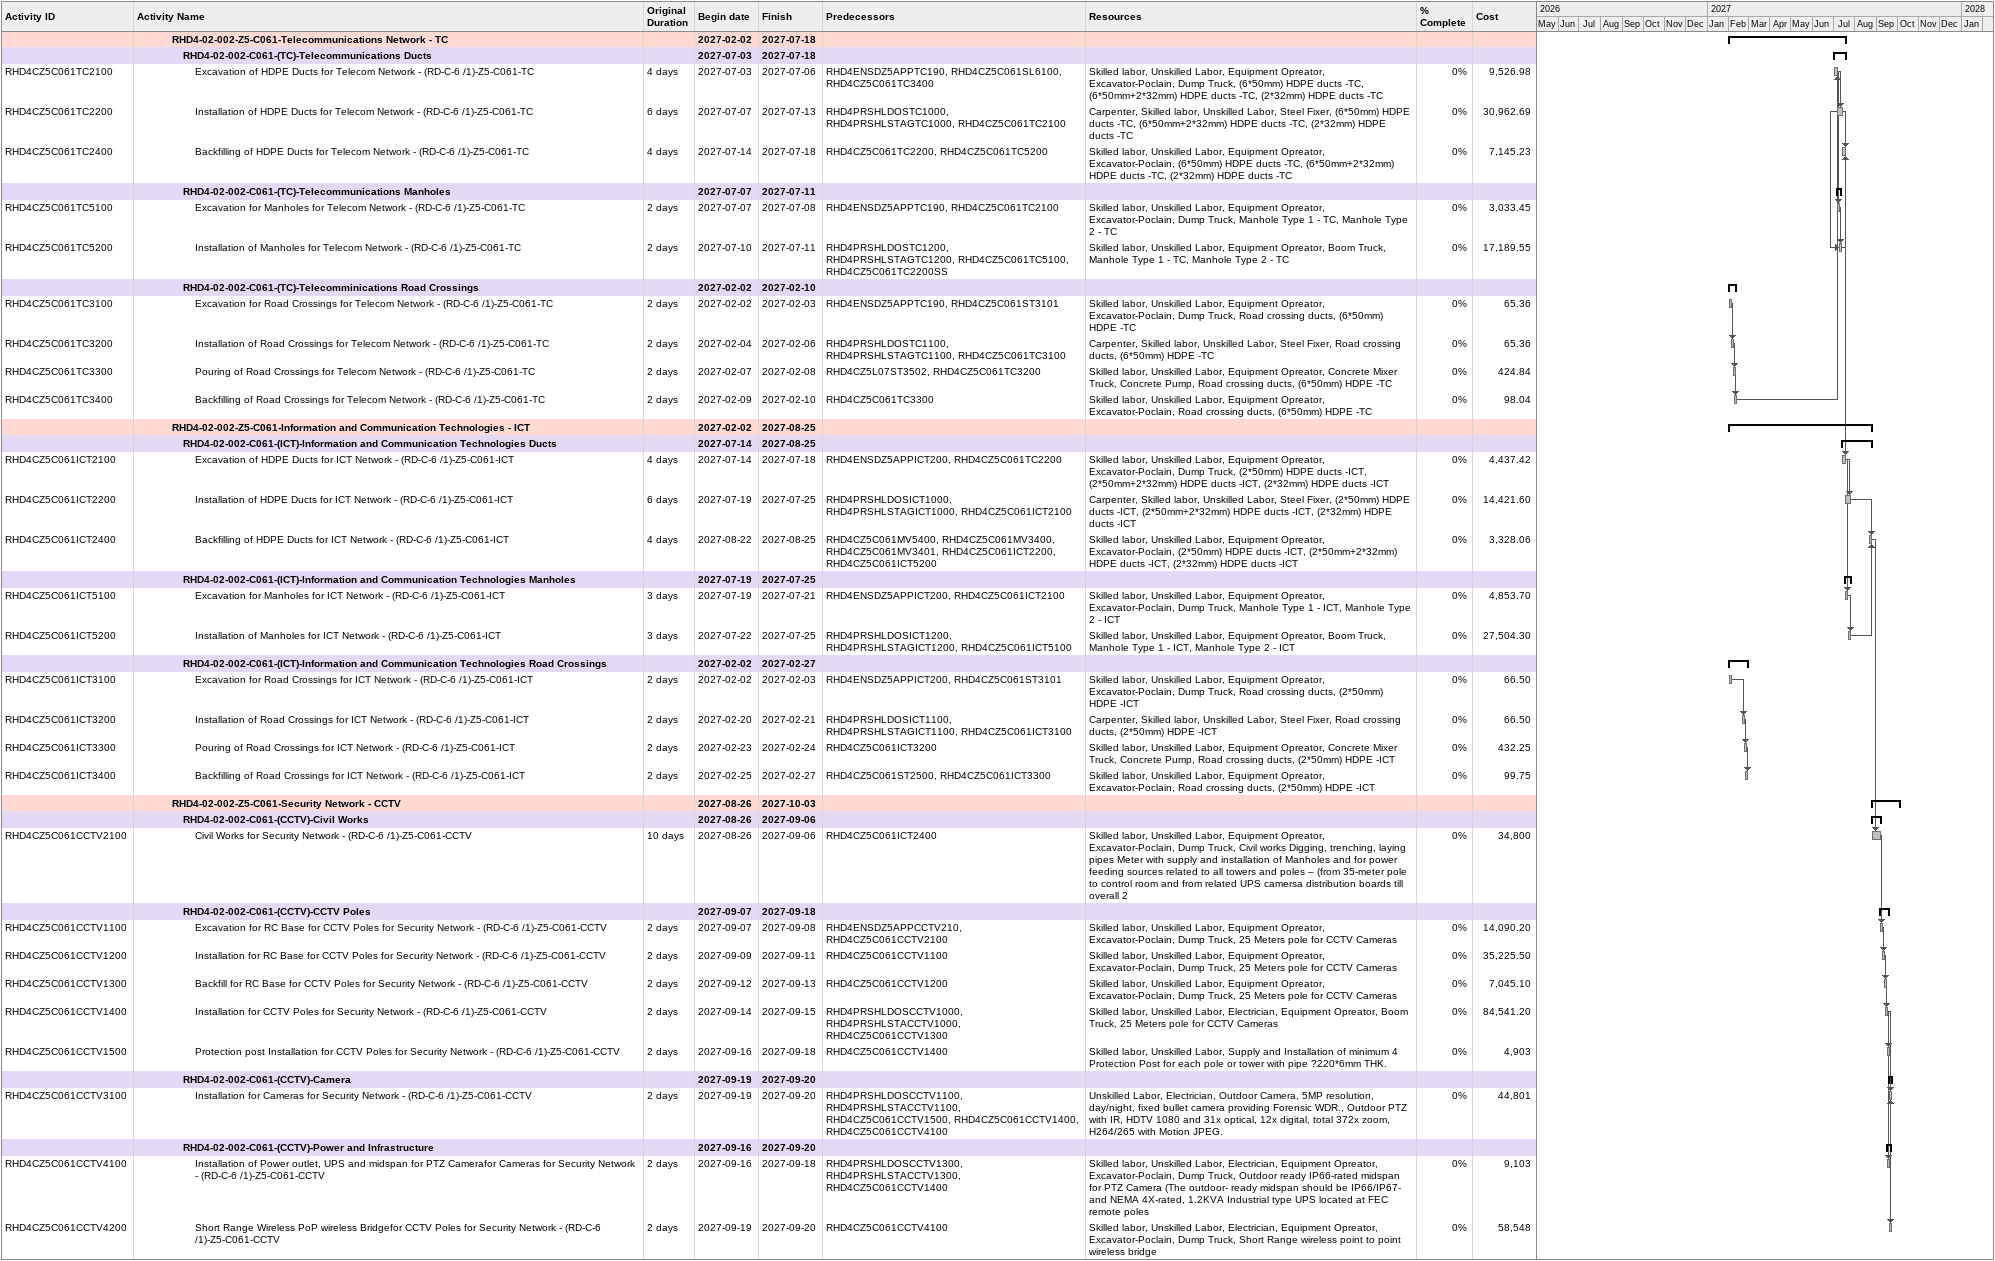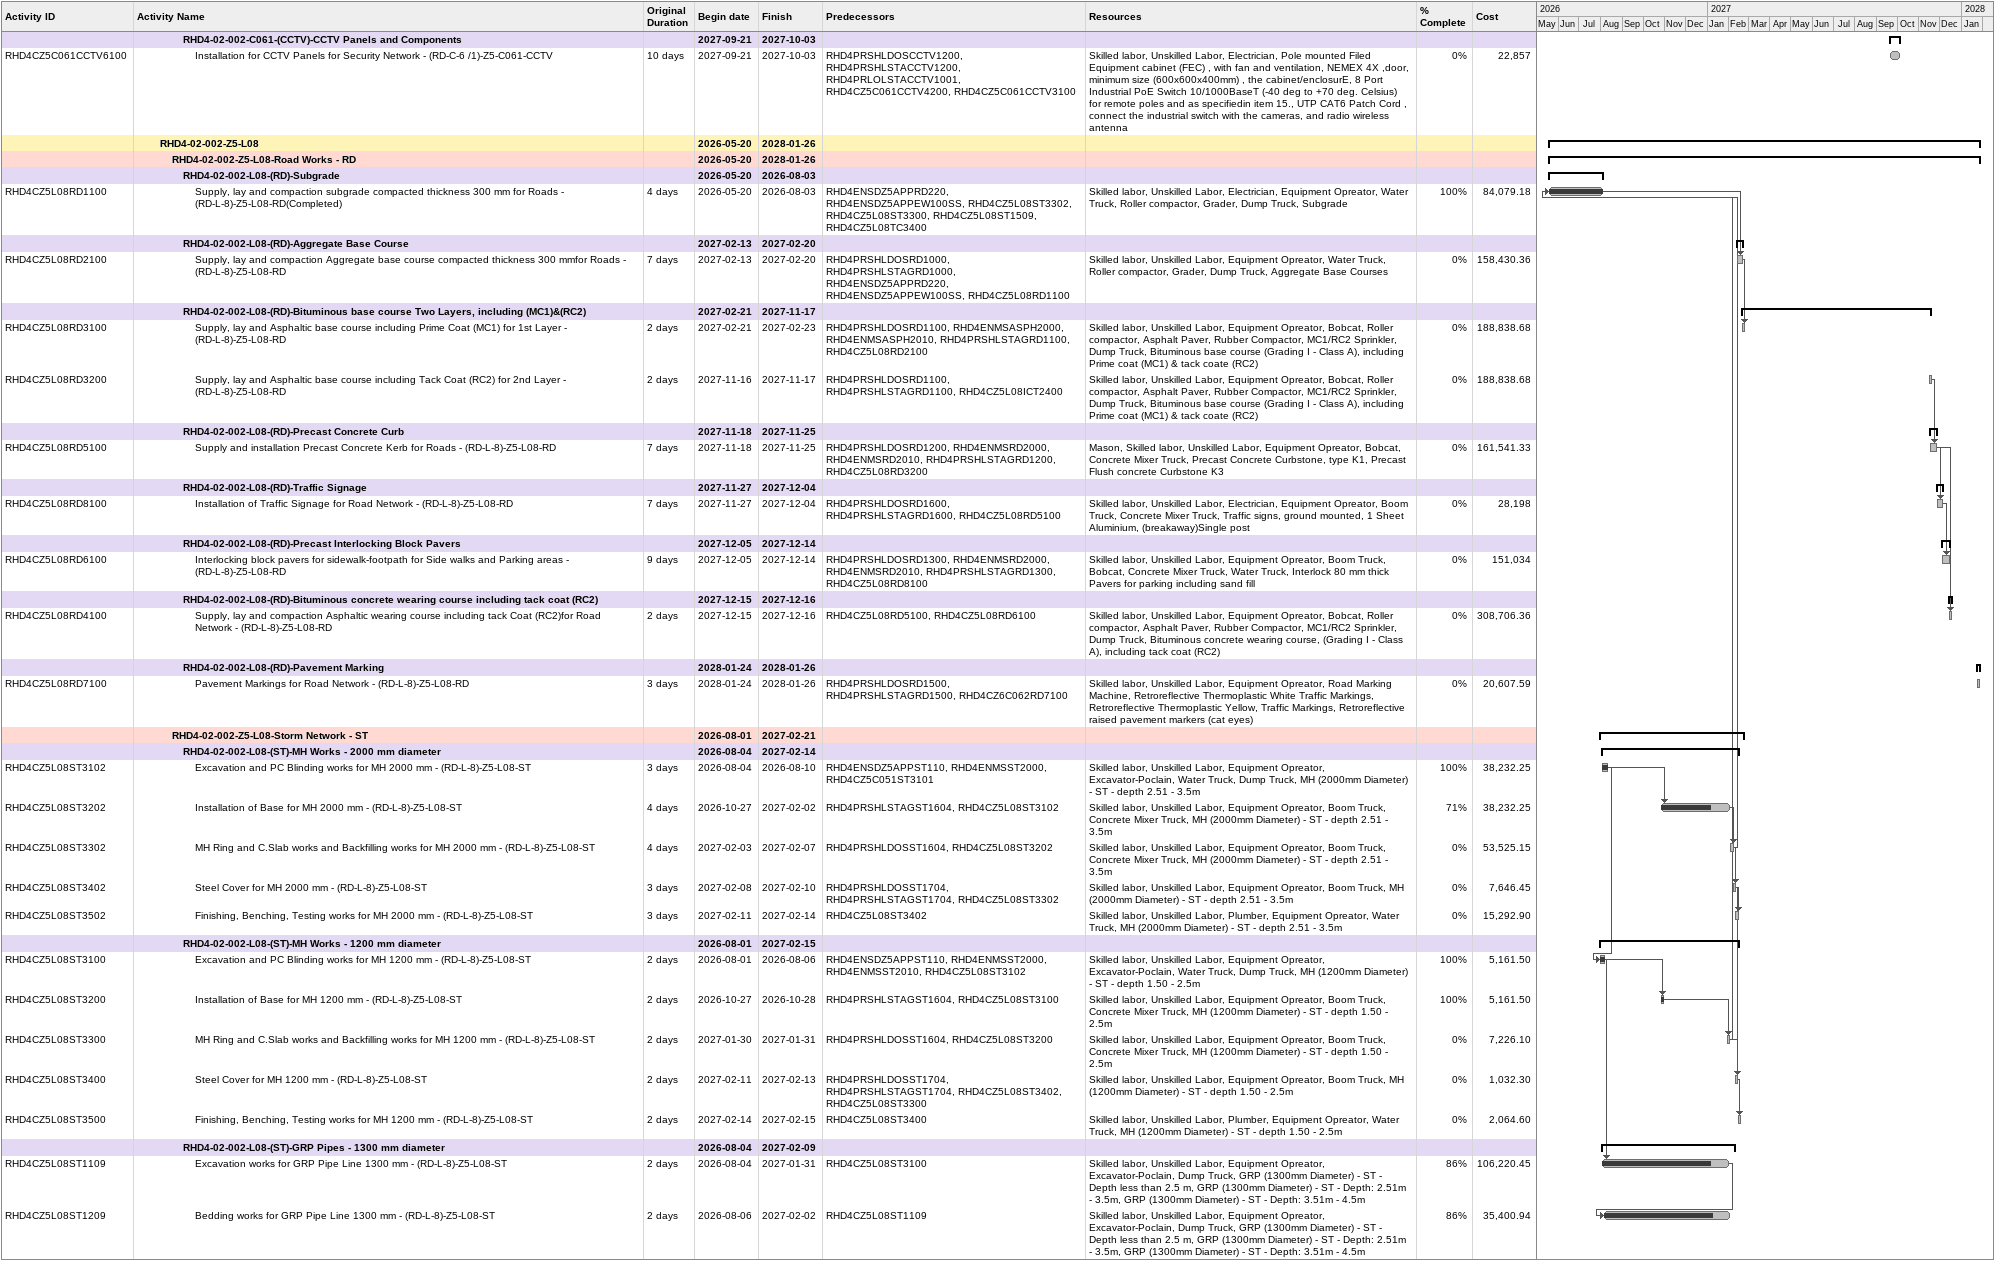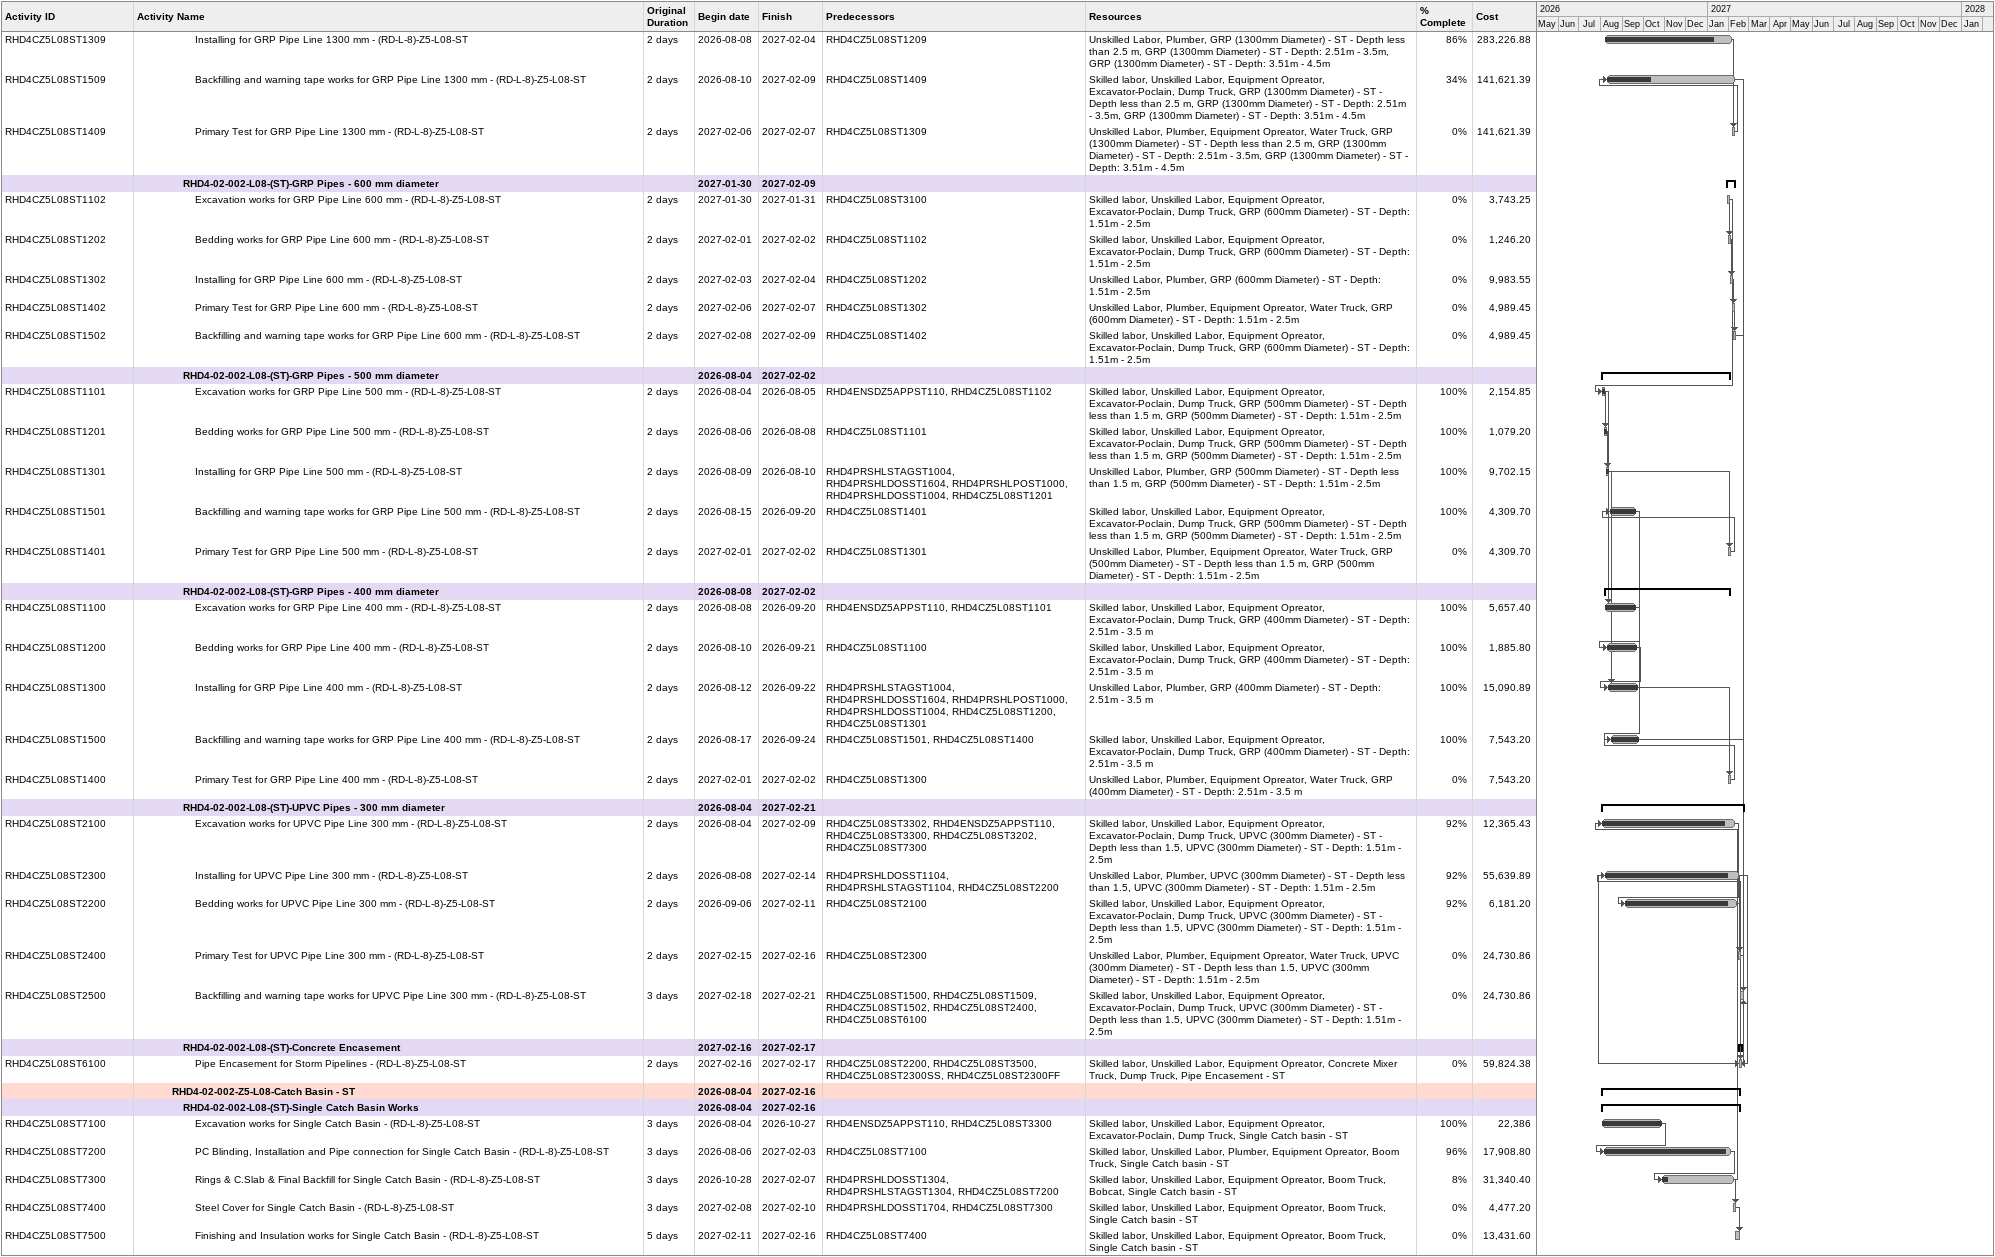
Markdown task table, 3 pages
| ID | Level | Task | Original duration | Start | Finish | Predecessors | Resources | % complete | Cost |
|---|---|---|---|---|---|---|---|---|---|
|  | 4 | **RHD4-02-002-Z5-C061-Telecommunications Network - TC** |  | 2027-02-02 | 2027-07-18 |  |  |  |  |
|  | 5 | **RHD4-02-002-C061-(TC)-Telecommunications Ducts** |  | 2027-07-03 | 2027-07-18 |  |  |  |  |
| RHD4CZ5C061TC2100 | 6 | Excavation of HDPE Ducts for Telecom Network - (RD-C-6 /1)-Z5-C061-TC | 4d | 2027-07-03 | 2027-07-06 | RHD4ENSDZ5APPTC190, RHD4CZ5C061SL6100, RHD4CZ5C061TC3400 | Skilled labor, Unskilled Labor, Equipment Opreator, Excavator-Poclain, Dump Truck, (6*50mm) HDPE ducts -TC, (6*50mm+2*32mm) HDPE ducts -TC, (2*32mm) HDPE ducts -TC | 0 | 9526.98 |
| RHD4CZ5C061TC2200 | 6 | Installation of HDPE Ducts for Telecom Network - (RD-C-6 /1)-Z5-C061-TC | 6d | 2027-07-07 | 2027-07-13 | RHD4PRSHLDOSTC1000, RHD4PRSHLSTAGTC1000, RHD4CZ5C061TC2100 | Carpenter, Skilled labor, Unskilled Labor, Steel Fixer, (6*50mm) HDPE ducts -TC, (6*50mm+2*32mm) HDPE ducts -TC, (2*32mm) HDPE ducts -TC | 0 | 30962.69 |
| RHD4CZ5C061TC2400 | 6 | Backfilling of HDPE Ducts for Telecom Network - (RD-C-6 /1)-Z5-C061-TC | 4d | 2027-07-14 | 2027-07-18 | RHD4CZ5C061TC2200, RHD4CZ5C061TC5200 | Skilled labor, Unskilled Labor, Equipment Opreator, Excavator-Poclain, (6*50mm) HDPE ducts -TC, (6*50mm+2*32mm) HDPE ducts -TC, (2*32mm) HDPE ducts -TC | 0 | 7145.23 |
|  | 5 | **RHD4-02-002-C061-(TC)-Telecommunications Manholes** |  | 2027-07-07 | 2027-07-11 |  |  |  |  |
| RHD4CZ5C061TC5100 | 6 | Excavation for Manholes for Telecom Network - (RD-C-6 /1)-Z5-C061-TC | 2d | 2027-07-07 | 2027-07-08 | RHD4ENSDZ5APPTC190, RHD4CZ5C061TC2100 | Skilled labor, Unskilled Labor, Equipment Opreator, Excavator-Poclain, Dump Truck, Manhole Type 1 - TC, Manhole Type 2 - TC | 0 | 3033.45 |
| RHD4CZ5C061TC5200 | 6 | Installation of Manholes for Telecom Network - (RD-C-6 /1)-Z5-C061-TC | 2d | 2027-07-10 | 2027-07-11 | RHD4PRSHLDOSTC1200, RHD4PRSHLSTAGTC1200, RHD4CZ5C061TC5100, RHD4CZ5C061TC2200SS | Skilled labor, Unskilled Labor, Equipment Opreator, Boom Truck, Manhole Type 1 - TC, Manhole Type 2 - TC | 0 | 17189.55 |
|  | 5 | **RHD4-02-002-C061-(TC)-Telecomminications Road Crossings** |  | 2027-02-02 | 2027-02-10 |  |  |  |  |
| RHD4CZ5C061TC3100 | 6 | Excavation for Road Crossings for Telecom Network - (RD-C-6 /1)-Z5-C061-TC | 2d | 2027-02-02 | 2027-02-03 | RHD4ENSDZ5APPTC190, RHD4CZ5C061ST3101 | Skilled labor, Unskilled Labor, Equipment Opreator, Excavator-Poclain, Dump Truck, Road crossing ducts, (6*50mm) HDPE -TC | 0 | 65.36 |
| RHD4CZ5C061TC3200 | 6 | Installation of Road Crossings for Telecom Network - (RD-C-6 /1)-Z5-C061-TC | 2d | 2027-02-04 | 2027-02-06 | RHD4PRSHLDOSTC1100, RHD4PRSHLSTAGTC1100, RHD4CZ5C061TC3100 | Carpenter, Skilled labor, Unskilled Labor, Steel Fixer, Road crossing ducts, (6*50mm) HDPE -TC | 0 | 65.36 |
| RHD4CZ5C061TC3300 | 6 | Pouring of Road Crossings for Telecom Network - (RD-C-6 /1)-Z5-C061-TC | 2d | 2027-02-07 | 2027-02-08 | RHD4CZ5L07ST3502, RHD4CZ5C061TC3200 | Skilled labor, Unskilled Labor, Equipment Opreator, Concrete Mixer Truck, Concrete Pump, Road crossing ducts, (6*50mm) HDPE -TC | 0 | 424.84 |
| RHD4CZ5C061TC3400 | 6 | Backfilling of Road Crossings for Telecom Network - (RD-C-6 /1)-Z5-C061-TC | 2d | 2027-02-09 | 2027-02-10 | RHD4CZ5C061TC3300 | Skilled labor, Unskilled Labor, Equipment Opreator, Excavator-Poclain, Road crossing ducts, (6*50mm) HDPE -TC | 0 | 98.04 |
|  | 4 | **RHD4-02-002-Z5-C061-Information and Communication Technologies - ICT** |  | 2027-02-02 | 2027-08-25 |  |  |  |  |
|  | 5 | **RHD4-02-002-C061-(ICT)-Information and Communication Technologies Ducts** |  | 2027-07-14 | 2027-08-25 |  |  |  |  |
| RHD4CZ5C061ICT2100 | 6 | Excavation of HDPE Ducts for ICT Network - (RD-C-6 /1)-Z5-C061-ICT | 4d | 2027-07-14 | 2027-07-18 | RHD4ENSDZ5APPICT200, RHD4CZ5C061TC2200 | Skilled labor, Unskilled Labor, Equipment Opreator, Excavator-Poclain, Dump Truck, (2*50mm) HDPE ducts -ICT, (2*50mm+2*32mm) HDPE ducts -ICT, (2*32mm) HDPE ducts -ICT | 0 | 4437.42 |
| RHD4CZ5C061ICT2200 | 6 | Installation of HDPE Ducts for ICT Network - (RD-C-6 /1)-Z5-C061-ICT | 6d | 2027-07-19 | 2027-07-25 | RHD4PRSHLDOSICT1000, RHD4PRSHLSTAGICT1000, RHD4CZ5C061ICT2100 | Carpenter, Skilled labor, Unskilled Labor, Steel Fixer, (2*50mm) HDPE ducts -ICT, (2*50mm+2*32mm) HDPE ducts -ICT, (2*32mm) HDPE ducts -ICT | 0 | 14421.60 |
| RHD4CZ5C061ICT2400 | 6 | Backfilling of HDPE Ducts for ICT Network - (RD-C-6 /1)-Z5-C061-ICT | 4d | 2027-08-22 | 2027-08-25 | RHD4CZ5C061MV5400, RHD4CZ5C061MV3400, RHD4CZ5C061MV3401, RHD4CZ5C061ICT2200, RHD4CZ5C061ICT5200 | Skilled labor, Unskilled Labor, Equipment Opreator, Excavator-Poclain, (2*50mm) HDPE ducts -ICT, (2*50mm+2*32mm) HDPE ducts -ICT, (2*32mm) HDPE ducts -ICT | 0 | 3328.06 |
|  | 5 | **RHD4-02-002-C061-(ICT)-Information and Communication Technologies Manholes** |  | 2027-07-19 | 2027-07-25 |  |  |  |  |
| RHD4CZ5C061ICT5100 | 6 | Excavation for Manholes for ICT Network - (RD-C-6 /1)-Z5-C061-ICT | 3d | 2027-07-19 | 2027-07-21 | RHD4ENSDZ5APPICT200, RHD4CZ5C061ICT2100 | Skilled labor, Unskilled Labor, Equipment Opreator, Excavator-Poclain, Dump Truck, Manhole Type 1 - ICT, Manhole Type 2 - ICT | 0 | 4853.70 |
| RHD4CZ5C061ICT5200 | 6 | Installation of Manholes for ICT Network - (RD-C-6 /1)-Z5-C061-ICT | 3d | 2027-07-22 | 2027-07-25 | RHD4PRSHLDOSICT1200, RHD4PRSHLSTAGICT1200, RHD4CZ5C061ICT5100 | Skilled labor, Unskilled Labor, Equipment Opreator, Boom Truck, Manhole Type 1 - ICT, Manhole Type 2 - ICT | 0 | 27504.30 |
|  | 5 | **RHD4-02-002-C061-(ICT)-Information and Communication Technologies Road Crossings** |  | 2027-02-02 | 2027-02-27 |  |  |  |  |
| RHD4CZ5C061ICT3100 | 6 | Excavation for Road Crossings for ICT Network - (RD-C-6 /1)-Z5-C061-ICT | 2d | 2027-02-02 | 2027-02-03 | RHD4ENSDZ5APPICT200, RHD4CZ5C061ST3101 | Skilled labor, Unskilled Labor, Equipment Opreator, Excavator-Poclain, Dump Truck, Road crossing ducts, (2*50mm) HDPE -ICT | 0 | 66.50 |
| RHD4CZ5C061ICT3200 | 6 | Installation of Road Crossings for ICT Network - (RD-C-6 /1)-Z5-C061-ICT | 2d | 2027-02-20 | 2027-02-21 | RHD4PRSHLDOSICT1100, RHD4PRSHLSTAGICT1100, RHD4CZ5C061ICT3100 | Carpenter, Skilled labor, Unskilled Labor, Steel Fixer, Road crossing ducts, (2*50mm) HDPE -ICT | 0 | 66.50 |
| RHD4CZ5C061ICT3300 | 6 | Pouring of Road Crossings for ICT Network - (RD-C-6 /1)-Z5-C061-ICT | 2d | 2027-02-23 | 2027-02-24 | RHD4CZ5C061ICT3200 | Skilled labor, Unskilled Labor, Equipment Opreator, Concrete Mixer Truck, Concrete Pump, Road crossing ducts, (2*50mm) HDPE -ICT | 0 | 432.25 |
| RHD4CZ5C061ICT3400 | 6 | Backfilling of Road Crossings for ICT Network - (RD-C-6 /1)-Z5-C061-ICT | 2d | 2027-02-25 | 2027-02-27 | RHD4CZ5C061ST2500, RHD4CZ5C061ICT3300 | Skilled labor, Unskilled Labor, Equipment Opreator, Excavator-Poclain, Road crossing ducts, (2*50mm) HDPE -ICT | 0 | 99.75 |
|  | 4 | **RHD4-02-002-Z5-C061-Security Network - CCTV** |  | 2027-08-26 | 2027-10-03 |  |  |  |  |
|  | 5 | **RHD4-02-002-C061-(CCTV)-Civil Works** |  | 2027-08-26 | 2027-09-06 |  |  |  |  |
| RHD4CZ5C061CCTV2100 | 6 | Civil Works for Security Network - (RD-C-6 /1)-Z5-C061-CCTV | 10d | 2027-08-26 | 2027-09-06 | RHD4CZ5C061ICT2400 | Skilled labor, Unskilled Labor, Equipment Opreator, Excavator-Poclain, Dump Truck, Civil works Digging, trenching, laying pipes Meter with supply and installation of Manholes and for power feeding sources related to all towers and poles – (from 35-meter pole to control room and from related UPS camersa distribution boards till overall 2 | 0 | 34800 |
|  | 5 | **RHD4-02-002-C061-(CCTV)-CCTV Poles** |  | 2027-09-07 | 2027-09-18 |  |  |  |  |
| RHD4CZ5C061CCTV1100 | 6 | Excavation for RC Base for CCTV Poles for Security Network - (RD-C-6 /1)-Z5-C061-CCTV | 2d | 2027-09-07 | 2027-09-08 | RHD4ENSDZ5APPCCTV210, RHD4CZ5C061CCTV2100 | Skilled labor, Unskilled Labor, Equipment Opreator, Excavator-Poclain, Dump Truck, 25 Meters pole for CCTV Cameras | 0 | 14090.20 |
| RHD4CZ5C061CCTV1200 | 6 | Installation for RC Base for CCTV Poles for Security Network - (RD-C-6 /1)-Z5-C061-CCTV | 2d | 2027-09-09 | 2027-09-11 | RHD4CZ5C061CCTV1100 | Skilled labor, Unskilled Labor, Equipment Opreator, Excavator-Poclain, Dump Truck, 25 Meters pole for CCTV Cameras | 0 | 35225.50 |
| RHD4CZ5C061CCTV1300 | 6 | Backfill for RC Base for CCTV Poles for Security Network - (RD-C-6 /1)-Z5-C061-CCTV | 2d | 2027-09-12 | 2027-09-13 | RHD4CZ5C061CCTV1200 | Skilled labor, Unskilled Labor, Equipment Opreator, Excavator-Poclain, Dump Truck, 25 Meters pole for CCTV Cameras | 0 | 7045.10 |
| RHD4CZ5C061CCTV1400 | 6 | Installation for CCTV Poles for Security Network - (RD-C-6 /1)-Z5-C061-CCTV | 2d | 2027-09-14 | 2027-09-15 | RHD4PRSHLDOSCCTV1000, RHD4PRSHLSTACCTV1000, RHD4CZ5C061CCTV1300 | Skilled labor, Unskilled Labor, Electrician, Equipment Opreator, Boom Truck, 25 Meters pole for CCTV Cameras | 0 | 84541.20 |
| RHD4CZ5C061CCTV1500 | 6 | Protection post Installation for CCTV Poles for Security Network - (RD-C-6 /1)-Z5-C061-CCTV | 2d | 2027-09-16 | 2027-09-18 | RHD4CZ5C061CCTV1400 | Skilled labor, Unskilled Labor, Supply and Installation of minimum 4 Protection Post for each pole or tower with pipe ?220*6mm THK. | 0 | 4903 |
|  | 5 | **RHD4-02-002-C061-(CCTV)-Camera** |  | 2027-09-19 | 2027-09-20 |  |  |  |  |
| RHD4CZ5C061CCTV3100 | 6 | Installation for Cameras for Security Network - (RD-C-6 /1)-Z5-C061-CCTV | 2d | 2027-09-19 | 2027-09-20 | RHD4PRSHLDOSCCTV1100, RHD4PRSHLSTACCTV1100, RHD4CZ5C061CCTV1500, RHD4CZ5C061CCTV1400, RHD4CZ5C061CCTV4100 | Unskilled Labor, Electrician, Outdoor Camera, 5MP resolution, day/night, fixed bullet camera providing Forensic WDR., Outdoor PTZ with IR, HDTV 1080 and 31x optical, 12x digital, total 372x zoom, H264/265 with Motion JPEG. | 0 | 44801 |
|  | 5 | **RHD4-02-002-C061-(CCTV)-Power and Infrastructure** |  | 2027-09-16 | 2027-09-20 |  |  |  |  |
| RHD4CZ5C061CCTV4100 | 6 | Installation of Power outlet, UPS and midspan for PTZ Camerafor Cameras for Security Network - (RD-C-6 /1)-Z5-C061-CCTV | 2d | 2027-09-16 | 2027-09-18 | RHD4PRSHLDOSCCTV1300, RHD4PRSHLSTACCTV1300, RHD4CZ5C061CCTV1400 | Skilled labor, Unskilled Labor, Electrician, Equipment Opreator, Excavator-Poclain, Dump Truck, Outdoor ready IP66-rated midspan for PTZ Camera (The outdoor- ready midspan should be IP66/IP67- and NEMA 4X-rated, 1.2KVA Industrial type UPS located at FEC remote poles | 0 | 9103 |
| RHD4CZ5C061CCTV4200 | 6 | Short Range Wireless PoP wireless Bridgefor CCTV Poles for Security Network - (RD-C-6 /1)-Z5-C061-CCTV | 2d | 2027-09-19 | 2027-09-20 | RHD4CZ5C061CCTV4100 | Skilled labor, Unskilled Labor, Electrician, Equipment Opreator, Excavator-Poclain, Dump Truck, Short Range wireless point to point wireless bridge | 0 | 58548 |
|  | 5 | **RHD4-02-002-C061-(CCTV)-CCTV Panels and Components** |  | 2027-09-21 | 2027-10-03 |  |  |  |  |
| RHD4CZ5C061CCTV6100 | 6 | Installation for CCTV Panels for Security Network - (RD-C-6 /1)-Z5-C061-CCTV | 10d | 2027-09-21 | 2027-10-03 | RHD4PRSHLDOSCCTV1200, RHD4PRSHLSTACCTV1200, RHD4PRLOLSTACCTV1001, RHD4CZ5C061CCTV4200, RHD4CZ5C061CCTV3100 | Skilled labor, Unskilled Labor, Electrician, Pole mounted Filed Equipment cabinet (FEC) , with fan and ventilation, NEMEX 4X ,door, minimum size (600x600x400mm) , the cabinet/enclosurE, 8 Port Industrial PoE Switch 10/1000BaseT (-40 deg to +70 deg. Celsius) for remote poles and as specifiedin item 15., UTP CAT6 Patch Cord , connect the industrial switch with the cameras, and radio wireless antenna | 0 | 22857 |
|  | 3 | **RHD4-02-002-Z5-L08** |  | 2026-05-20 | 2028-01-26 |  |  |  |  |
|  | 4 | **RHD4-02-002-Z5-L08-Road Works - RD** |  | 2026-05-20 | 2028-01-26 |  |  |  |  |
|  | 5 | **RHD4-02-002-L08-(RD)-Subgrade** |  | 2026-05-20 | 2026-08-03 |  |  |  |  |
| RHD4CZ5L08RD1100 | 6 | Supply, lay and compaction subgrade compacted thickness 300 mm for Roads - (RD-L-8)-Z5-L08-RD(Completed) | 4d | 2026-05-20 | 2026-08-03 | RHD4ENSDZ5APPRD220, RHD4ENSDZ5APPEW100SS, RHD4CZ5L08ST3302, RHD4CZ5L08ST3300, RHD4CZ5L08ST1509, RHD4CZ5L08TC3400 | Skilled labor, Unskilled Labor, Electrician, Equipment Opreator, Water Truck, Roller compactor, Grader, Dump Truck, Subgrade | 100 | 84079.18 |
|  | 5 | **RHD4-02-002-L08-(RD)-Aggregate Base Course** |  | 2027-02-13 | 2027-02-20 |  |  |  |  |
| RHD4CZ5L08RD2100 | 6 | Supply, lay and compaction Aggregate base course compacted thickness 300 mmfor Roads - (RD-L-8)-Z5-L08-RD | 7d | 2027-02-13 | 2027-02-20 | RHD4PRSHLDOSRD1000, RHD4PRSHLSTAGRD1000, RHD4ENSDZ5APPRD220, RHD4ENSDZ5APPEW100SS, RHD4CZ5L08RD1100 | Skilled labor, Unskilled Labor, Equipment Opreator, Water Truck, Roller compactor, Grader, Dump Truck, Aggregate Base Courses | 0 | 158430.36 |
|  | 5 | **RHD4-02-002-L08-(RD)-Bituminous base course Two Layers, including (MC1)&(RC2)** |  | 2027-02-21 | 2027-11-17 |  |  |  |  |
| RHD4CZ5L08RD3100 | 6 | Supply, lay and Asphaltic base course including Prime Coat (MC1) for 1st Layer - (RD-L-8)-Z5-L08-RD | 2d | 2027-02-21 | 2027-02-23 | RHD4PRSHLDOSRD1100, RHD4ENMSASPH2000, RHD4ENMSASPH2010, RHD4PRSHLSTAGRD1100, RHD4CZ5L08RD2100 | Skilled labor, Unskilled Labor, Equipment Opreator, Bobcat, Roller compactor, Asphalt Paver, Rubber Compactor, MC1/RC2 Sprinkler, Dump Truck, Bituminous base course (Grading I - Class A), including Prime coat (MC1) & tack coate (RC2) | 0 | 188838.68 |
| RHD4CZ5L08RD3200 | 6 | Supply, lay and Asphaltic base course including Tack Coat (RC2) for 2nd Layer - (RD-L-8)-Z5-L08-RD | 2d | 2027-11-16 | 2027-11-17 | RHD4PRSHLDOSRD1100, RHD4PRSHLSTAGRD1100, RHD4CZ5L08ICT2400 | Skilled labor, Unskilled Labor, Equipment Opreator, Bobcat, Roller compactor, Asphalt Paver, Rubber Compactor, MC1/RC2 Sprinkler, Dump Truck, Bituminous base course (Grading I - Class A), including Prime coat (MC1) & tack coate (RC2) | 0 | 188838.68 |
|  | 5 | **RHD4-02-002-L08-(RD)-Precast Concrete Curb** |  | 2027-11-18 | 2027-11-25 |  |  |  |  |
| RHD4CZ5L08RD5100 | 6 | Supply and installation Precast Concrete Kerb for Roads - (RD-L-8)-Z5-L08-RD | 7d | 2027-11-18 | 2027-11-25 | RHD4PRSHLDOSRD1200, RHD4ENMSRD2000, RHD4ENMSRD2010, RHD4PRSHLSTAGRD1200, RHD4CZ5L08RD3200 | Mason, Skilled labor, Unskilled Labor, Equipment Opreator, Bobcat, Concrete Mixer Truck, Precast Concrete Curbstone, type K1, Precast Flush concrete Curbstone K3 | 0 | 161541.33 |
|  | 5 | **RHD4-02-002-L08-(RD)-Traffic Signage** |  | 2027-11-27 | 2027-12-04 |  |  |  |  |
| RHD4CZ5L08RD8100 | 6 | Installation of Traffic Signage for Road Network - (RD-L-8)-Z5-L08-RD | 7d | 2027-11-27 | 2027-12-04 | RHD4PRSHLDOSRD1600, RHD4PRSHLSTAGRD1600, RHD4CZ5L08RD5100 | Skilled labor, Unskilled Labor, Electrician, Equipment Opreator, Boom Truck, Concrete Mixer Truck, Traffic signs, ground mounted, 1 Sheet Aluminium, (breakaway)Single post | 0 | 28198 |
|  | 5 | **RHD4-02-002-L08-(RD)-Precast Interlocking Block Pavers** |  | 2027-12-05 | 2027-12-14 |  |  |  |  |
| RHD4CZ5L08RD6100 | 6 | Interlocking block pavers for sidewalk-footpath for Side walks and Parking areas - (RD-L-8)-Z5-L08-RD | 9d | 2027-12-05 | 2027-12-14 | RHD4PRSHLDOSRD1300, RHD4ENMSRD2000, RHD4ENMSRD2010, RHD4PRSHLSTAGRD1300, RHD4CZ5L08RD8100 | Skilled labor, Unskilled Labor, Equipment Opreator, Boom Truck, Bobcat, Concrete Mixer Truck, Water Truck, Interlock 80 mm thick Pavers for parking including sand fill | 0 | 151034 |
|  | 5 | **RHD4-02-002-L08-(RD)-Bituminous concrete wearing course including tack coat (RC2)** |  | 2027-12-15 | 2027-12-16 |  |  |  |  |
| RHD4CZ5L08RD4100 | 6 | Supply, lay and compaction Asphaltic wearing course including tack Coat (RC2)for Road Network - (RD-L-8)-Z5-L08-RD | 2d | 2027-12-15 | 2027-12-16 | RHD4CZ5L08RD5100, RHD4CZ5L08RD6100 | Skilled labor, Unskilled Labor, Equipment Opreator, Bobcat, Roller compactor, Asphalt Paver, Rubber Compactor, MC1/RC2 Sprinkler, Dump Truck, Bituminous concrete wearing course, (Grading I - Class A), including tack coat (RC2) | 0 | 308706.36 |
|  | 5 | **RHD4-02-002-L08-(RD)-Pavement Marking** |  | 2028-01-24 | 2028-01-26 |  |  |  |  |
| RHD4CZ5L08RD7100 | 6 | Pavement Markings for Road Network - (RD-L-8)-Z5-L08-RD | 3d | 2028-01-24 | 2028-01-26 | RHD4PRSHLDOSRD1500, RHD4PRSHLSTAGRD1500, RHD4CZ6C062RD7100 | Skilled labor, Unskilled Labor, Equipment Opreator, Road Marking Machine, Retroreflective Thermoplastic White Traffic Markings, Retroreflective Thermoplastic Yellow, Traffic Markings, Retroreflective raised pavement markers (cat eyes) | 0 | 20607.59 |
|  | 4 | **RHD4-02-002-Z5-L08-Storm Network - ST** |  | 2026-08-01 | 2027-02-21 |  |  |  |  |
|  | 5 | **RHD4-02-002-L08-(ST)-MH Works - 2000 mm diameter** |  | 2026-08-04 | 2027-02-14 |  |  |  |  |
| RHD4CZ5L08ST3102 | 6 | Excavation and PC Blinding works for MH 2000 mm - (RD-L-8)-Z5-L08-ST | 3d | 2026-08-04 | 2026-08-10 | RHD4ENSDZ5APPST110, RHD4ENMSST2000, RHD4CZ5C051ST3101 | Skilled labor, Unskilled Labor, Equipment Opreator, Excavator-Poclain, Water Truck, Dump Truck, MH (2000mm Diameter) - ST - depth 2.51 - 3.5m | 100 | 38232.25 |
| RHD4CZ5L08ST3202 | 6 | Installation of Base for MH 2000 mm - (RD-L-8)-Z5-L08-ST | 4d | 2026-10-27 | 2027-02-02 | RHD4PRSHLSTAGST1604, RHD4CZ5L08ST3102 | Skilled labor, Unskilled Labor, Equipment Opreator, Boom Truck, Concrete Mixer Truck, MH (2000mm Diameter) - ST - depth 2.51 - 3.5m | 71 | 38232.25 |
| RHD4CZ5L08ST3302 | 6 | MH Ring and C.Slab works and Backfilling works for MH 2000 mm - (RD-L-8)-Z5-L08-ST | 4d | 2027-02-03 | 2027-02-07 | RHD4PRSHLDOSST1604, RHD4CZ5L08ST3202 | Skilled labor, Unskilled Labor, Equipment Opreator, Boom Truck, Concrete Mixer Truck, MH (2000mm Diameter) - ST - depth 2.51 - 3.5m | 0 | 53525.15 |
| RHD4CZ5L08ST3402 | 6 | Steel Cover for MH 2000 mm - (RD-L-8)-Z5-L08-ST | 3d | 2027-02-08 | 2027-02-10 | RHD4PRSHLDOSST1704, RHD4PRSHLSTAGST1704, RHD4CZ5L08ST3302 | Skilled labor, Unskilled Labor, Equipment Opreator, Boom Truck, MH (2000mm Diameter) - ST - depth 2.51 - 3.5m | 0 | 7646.45 |
| RHD4CZ5L08ST3502 | 6 | Finishing, Benching, Testing works for MH 2000 mm - (RD-L-8)-Z5-L08-ST | 3d | 2027-02-11 | 2027-02-14 | RHD4CZ5L08ST3402 | Skilled labor, Unskilled Labor, Plumber, Equipment Opreator, Water Truck, MH (2000mm Diameter) - ST - depth 2.51 - 3.5m | 0 | 15292.90 |
|  | 5 | **RHD4-02-002-L08-(ST)-MH Works - 1200 mm diameter** |  | 2026-08-01 | 2027-02-15 |  |  |  |  |
| RHD4CZ5L08ST3100 | 6 | Excavation and PC Blinding works for MH 1200 mm - (RD-L-8)-Z5-L08-ST | 2d | 2026-08-01 | 2026-08-06 | RHD4ENSDZ5APPST110, RHD4ENMSST2000, RHD4ENMSST2010, RHD4CZ5L08ST3102 | Skilled labor, Unskilled Labor, Equipment Opreator, Excavator-Poclain, Water Truck, Dump Truck, MH (1200mm Diameter) - ST - depth 1.50 - 2.5m | 100 | 5161.50 |
| RHD4CZ5L08ST3200 | 6 | Installation of Base for MH 1200 mm - (RD-L-8)-Z5-L08-ST | 2d | 2026-10-27 | 2026-10-28 | RHD4PRSHLSTAGST1604, RHD4CZ5L08ST3100 | Skilled labor, Unskilled Labor, Equipment Opreator, Boom Truck, Concrete Mixer Truck, MH (1200mm Diameter) - ST - depth 1.50 - 2.5m | 100 | 5161.50 |
| RHD4CZ5L08ST3300 | 6 | MH Ring and C.Slab works and Backfilling works for MH 1200 mm - (RD-L-8)-Z5-L08-ST | 2d | 2027-01-30 | 2027-01-31 | RHD4PRSHLDOSST1604, RHD4CZ5L08ST3200 | Skilled labor, Unskilled Labor, Equipment Opreator, Boom Truck, Concrete Mixer Truck, MH (1200mm Diameter) - ST - depth 1.50 - 2.5m | 0 | 7226.10 |
| RHD4CZ5L08ST3400 | 6 | Steel Cover for MH 1200 mm - (RD-L-8)-Z5-L08-ST | 2d | 2027-02-11 | 2027-02-13 | RHD4PRSHLDOSST1704, RHD4PRSHLSTAGST1704, RHD4CZ5L08ST3402, RHD4CZ5L08ST3300 | Skilled labor, Unskilled Labor, Equipment Opreator, Boom Truck, MH (1200mm Diameter) - ST - depth 1.50 - 2.5m | 0 | 1032.30 |
| RHD4CZ5L08ST3500 | 6 | Finishing, Benching, Testing works for MH 1200 mm - (RD-L-8)-Z5-L08-ST | 2d | 2027-02-14 | 2027-02-15 | RHD4CZ5L08ST3400 | Skilled labor, Unskilled Labor, Plumber, Equipment Opreator, Water Truck, MH (1200mm Diameter) - ST - depth 1.50 - 2.5m | 0 | 2064.60 |
|  | 5 | **RHD4-02-002-L08-(ST)-GRP Pipes - 1300 mm diameter** |  | 2026-08-04 | 2027-02-09 |  |  |  |  |
| RHD4CZ5L08ST1109 | 6 | Excavation works for GRP Pipe Line 1300 mm - (RD-L-8)-Z5-L08-ST | 2d | 2026-08-04 | 2027-01-31 | RHD4CZ5L08ST3100 | Skilled labor, Unskilled Labor, Equipment Opreator, Excavator-Poclain, Dump Truck, GRP (1300mm Diameter) - ST - Depth less than 2.5 m, GRP (1300mm Diameter) - ST - Depth: 2.51m - 3.5m, GRP (1300mm Diameter) - ST - Depth: 3.51m - 4.5m | 86 | 106220.45 |
| RHD4CZ5L08ST1209 | 6 | Bedding works for GRP Pipe Line 1300 mm - (RD-L-8)-Z5-L08-ST | 2d | 2026-08-06 | 2027-02-02 | RHD4CZ5L08ST1109 | Skilled labor, Unskilled Labor, Equipment Opreator, Excavator-Poclain, Dump Truck, GRP (1300mm Diameter) - ST - Depth less than 2.5 m, GRP (1300mm Diameter) - ST - Depth: 2.51m - 3.5m, GRP (1300mm Diameter) - ST - Depth: 3.51m - 4.5m | 86 | 35400.94 |
| RHD4CZ5L08ST1309 | 6 | Installing for GRP Pipe Line 1300 mm - (RD-L-8)-Z5-L08-ST | 2d | 2026-08-08 | 2027-02-04 | RHD4CZ5L08ST1209 | Unskilled Labor, Plumber, GRP (1300mm Diameter) - ST - Depth less than 2.5 m, GRP (1300mm Diameter) - ST - Depth: 2.51m - 3.5m, GRP (1300mm Diameter) - ST - Depth: 3.51m - 4.5m | 86 | 283226.88 |
| RHD4CZ5L08ST1509 | 6 | Backfilling and warning tape works for GRP Pipe Line 1300 mm - (RD-L-8)-Z5-L08-ST | 2d | 2026-08-10 | 2027-02-09 | RHD4CZ5L08ST1409 | Skilled labor, Unskilled Labor, Equipment Opreator, Excavator-Poclain, Dump Truck, GRP (1300mm Diameter) - ST - Depth less than 2.5 m, GRP (1300mm Diameter) - ST - Depth: 2.51m - 3.5m, GRP (1300mm Diameter) - ST - Depth: 3.51m - 4.5m | 34 | 141621.39 |
| RHD4CZ5L08ST1409 | 6 | Primary Test for GRP Pipe Line 1300 mm - (RD-L-8)-Z5-L08-ST | 2d | 2027-02-06 | 2027-02-07 | RHD4CZ5L08ST1309 | Unskilled Labor, Plumber, Equipment Opreator, Water Truck, GRP (1300mm Diameter) - ST - Depth less than 2.5 m, GRP (1300mm Diameter) - ST - Depth: 2.51m - 3.5m, GRP (1300mm Diameter) - ST - Depth: 3.51m - 4.5m | 0 | 141621.39 |
|  | 5 | **RHD4-02-002-L08-(ST)-GRP Pipes - 600 mm diameter** |  | 2027-01-30 | 2027-02-09 |  |  |  |  |
| RHD4CZ5L08ST1102 | 6 | Excavation works for GRP Pipe Line 600 mm - (RD-L-8)-Z5-L08-ST | 2d | 2027-01-30 | 2027-01-31 | RHD4CZ5L08ST3100 | Skilled labor, Unskilled Labor, Equipment Opreator, Excavator-Poclain, Dump Truck, GRP (600mm Diameter) - ST - Depth: 1.51m - 2.5m | 0 | 3743.25 |
| RHD4CZ5L08ST1202 | 6 | Bedding works for GRP Pipe Line 600 mm - (RD-L-8)-Z5-L08-ST | 2d | 2027-02-01 | 2027-02-02 | RHD4CZ5L08ST1102 | Skilled labor, Unskilled Labor, Equipment Opreator, Excavator-Poclain, Dump Truck, GRP (600mm Diameter) - ST - Depth: 1.51m - 2.5m | 0 | 1246.20 |
| RHD4CZ5L08ST1302 | 6 | Installing for GRP Pipe Line 600 mm - (RD-L-8)-Z5-L08-ST | 2d | 2027-02-03 | 2027-02-04 | RHD4CZ5L08ST1202 | Unskilled Labor, Plumber, GRP (600mm Diameter) - ST - Depth: 1.51m - 2.5m | 0 | 9983.55 |
| RHD4CZ5L08ST1402 | 6 | Primary Test for GRP Pipe Line 600 mm - (RD-L-8)-Z5-L08-ST | 2d | 2027-02-06 | 2027-02-07 | RHD4CZ5L08ST1302 | Unskilled Labor, Plumber, Equipment Opreator, Water Truck, GRP (600mm Diameter) - ST - Depth: 1.51m - 2.5m | 0 | 4989.45 |
| RHD4CZ5L08ST1502 | 6 | Backfilling and warning tape works for GRP Pipe Line 600 mm - (RD-L-8)-Z5-L08-ST | 2d | 2027-02-08 | 2027-02-09 | RHD4CZ5L08ST1402 | Skilled labor, Unskilled Labor, Equipment Opreator, Excavator-Poclain, Dump Truck, GRP (600mm Diameter) - ST - Depth: 1.51m - 2.5m | 0 | 4989.45 |
|  | 5 | **RHD4-02-002-L08-(ST)-GRP Pipes - 500 mm diameter** |  | 2026-08-04 | 2027-02-02 |  |  |  |  |
| RHD4CZ5L08ST1101 | 6 | Excavation works for GRP Pipe Line 500 mm - (RD-L-8)-Z5-L08-ST | 2d | 2026-08-04 | 2026-08-05 | RHD4ENSDZ5APPST110, RHD4CZ5L08ST1102 | Skilled labor, Unskilled Labor, Equipment Opreator, Excavator-Poclain, Dump Truck, GRP (500mm Diameter) - ST - Depth less than 1.5 m, GRP (500mm Diameter) - ST - Depth: 1.51m - 2.5m | 100 | 2154.85 |
| RHD4CZ5L08ST1201 | 6 | Bedding works for GRP Pipe Line 500 mm - (RD-L-8)-Z5-L08-ST | 2d | 2026-08-06 | 2026-08-08 | RHD4CZ5L08ST1101 | Skilled labor, Unskilled Labor, Equipment Opreator, Excavator-Poclain, Dump Truck, GRP (500mm Diameter) - ST - Depth less than 1.5 m, GRP (500mm Diameter) - ST - Depth: 1.51m - 2.5m | 100 | 1079.20 |
| RHD4CZ5L08ST1301 | 6 | Installing for GRP Pipe Line 500 mm - (RD-L-8)-Z5-L08-ST | 2d | 2026-08-09 | 2026-08-10 | RHD4PRSHLSTAGST1004, RHD4PRSHLDOSST1604, RHD4PRSHLPOST1000, RHD4PRSHLDOSST1004, RHD4CZ5L08ST1201 | Unskilled Labor, Plumber, GRP (500mm Diameter) - ST - Depth less than 1.5 m, GRP (500mm Diameter) - ST - Depth: 1.51m - 2.5m | 100 | 9702.15 |
| RHD4CZ5L08ST1501 | 6 | Backfilling and warning tape works for GRP Pipe Line 500 mm - (RD-L-8)-Z5-L08-ST | 2d | 2026-08-15 | 2026-09-20 | RHD4CZ5L08ST1401 | Skilled labor, Unskilled Labor, Equipment Opreator, Excavator-Poclain, Dump Truck, GRP (500mm Diameter) - ST - Depth less than 1.5 m, GRP (500mm Diameter) - ST - Depth: 1.51m - 2.5m | 100 | 4309.70 |
| RHD4CZ5L08ST1401 | 6 | Primary Test for GRP Pipe Line 500 mm - (RD-L-8)-Z5-L08-ST | 2d | 2027-02-01 | 2027-02-02 | RHD4CZ5L08ST1301 | Unskilled Labor, Plumber, Equipment Opreator, Water Truck, GRP (500mm Diameter) - ST - Depth less than 1.5 m, GRP (500mm Diameter) - ST - Depth: 1.51m - 2.5m | 0 | 4309.70 |
|  | 5 | **RHD4-02-002-L08-(ST)-GRP Pipes - 400 mm diameter** |  | 2026-08-08 | 2027-02-02 |  |  |  |  |
| RHD4CZ5L08ST1100 | 6 | Excavation works for GRP Pipe Line 400 mm - (RD-L-8)-Z5-L08-ST | 2d | 2026-08-08 | 2026-09-20 | RHD4ENSDZ5APPST110, RHD4CZ5L08ST1101 | Skilled labor, Unskilled Labor, Equipment Opreator, Excavator-Poclain, Dump Truck, GRP (400mm Diameter) - ST - Depth: 2.51m - 3.5 m | 100 | 5657.40 |
| RHD4CZ5L08ST1200 | 6 | Bedding works for GRP Pipe Line 400 mm - (RD-L-8)-Z5-L08-ST | 2d | 2026-08-10 | 2026-09-21 | RHD4CZ5L08ST1100 | Skilled labor, Unskilled Labor, Equipment Opreator, Excavator-Poclain, Dump Truck, GRP (400mm Diameter) - ST - Depth: 2.51m - 3.5 m | 100 | 1885.80 |
| RHD4CZ5L08ST1300 | 6 | Installing for GRP Pipe Line 400 mm - (RD-L-8)-Z5-L08-ST | 2d | 2026-08-12 | 2026-09-22 | RHD4PRSHLSTAGST1004, RHD4PRSHLDOSST1604, RHD4PRSHLPOST1000, RHD4PRSHLDOSST1004, RHD4CZ5L08ST1200, RHD4CZ5L08ST1301 | Unskilled Labor, Plumber, GRP (400mm Diameter) - ST - Depth: 2.51m - 3.5 m | 100 | 15090.89 |
| RHD4CZ5L08ST1500 | 6 | Backfilling and warning tape works for GRP Pipe Line 400 mm - (RD-L-8)-Z5-L08-ST | 2d | 2026-08-17 | 2026-09-24 | RHD4CZ5L08ST1501, RHD4CZ5L08ST1400 | Skilled labor, Unskilled Labor, Equipment Opreator, Excavator-Poclain, Dump Truck, GRP (400mm Diameter) - ST - Depth: 2.51m - 3.5 m | 100 | 7543.20 |
| RHD4CZ5L08ST1400 | 6 | Primary Test for GRP Pipe Line 400 mm - (RD-L-8)-Z5-L08-ST | 2d | 2027-02-01 | 2027-02-02 | RHD4CZ5L08ST1300 | Unskilled Labor, Plumber, Equipment Opreator, Water Truck, GRP (400mm Diameter) - ST - Depth: 2.51m - 3.5 m | 0 | 7543.20 |
|  | 5 | **RHD4-02-002-L08-(ST)-UPVC Pipes - 300 mm diameter** |  | 2026-08-04 | 2027-02-21 |  |  |  |  |
| RHD4CZ5L08ST2100 | 6 | Excavation works for UPVC Pipe Line 300 mm - (RD-L-8)-Z5-L08-ST | 2d | 2026-08-04 | 2027-02-09 | RHD4CZ5L08ST3302, RHD4ENSDZ5APPST110, RHD4CZ5L08ST3300, RHD4CZ5L08ST3202, RHD4CZ5L08ST7300 | Skilled labor, Unskilled Labor, Equipment Opreator, Excavator-Poclain, Dump Truck, UPVC (300mm Diameter) - ST - Depth less than 1.5, UPVC (300mm Diameter) - ST - Depth: 1.51m - 2.5m | 92 | 12365.43 |
| RHD4CZ5L08ST2300 | 6 | Installing for UPVC Pipe Line 300 mm - (RD-L-8)-Z5-L08-ST | 2d | 2026-08-08 | 2027-02-14 | RHD4PRSHLDOSST1104, RHD4PRSHLSTAGST1104, RHD4CZ5L08ST2200 | Unskilled Labor, Plumber, UPVC (300mm Diameter) - ST - Depth less than 1.5, UPVC (300mm Diameter) - ST - Depth: 1.51m - 2.5m | 92 | 55639.89 |
| RHD4CZ5L08ST2200 | 6 | Bedding works for UPVC Pipe Line 300 mm - (RD-L-8)-Z5-L08-ST | 2d | 2026-09-06 | 2027-02-11 | RHD4CZ5L08ST2100 | Skilled labor, Unskilled Labor, Equipment Opreator, Excavator-Poclain, Dump Truck, UPVC (300mm Diameter) - ST - Depth less than 1.5, UPVC (300mm Diameter) - ST - Depth: 1.51m - 2.5m | 92 | 6181.20 |
| RHD4CZ5L08ST2400 | 6 | Primary Test for UPVC Pipe Line 300 mm - (RD-L-8)-Z5-L08-ST | 2d | 2027-02-15 | 2027-02-16 | RHD4CZ5L08ST2300 | Unskilled Labor, Plumber, Equipment Opreator, Water Truck, UPVC (300mm Diameter) - ST - Depth less than 1.5, UPVC (300mm Diameter) - ST - Depth: 1.51m - 2.5m | 0 | 24730.86 |
| RHD4CZ5L08ST2500 | 6 | Backfilling and warning tape works for UPVC Pipe Line 300 mm - (RD-L-8)-Z5-L08-ST | 3d | 2027-02-18 | 2027-02-21 | RHD4CZ5L08ST1500, RHD4CZ5L08ST1509, RHD4CZ5L08ST1502, RHD4CZ5L08ST2400, RHD4CZ5L08ST6100 | Skilled labor, Unskilled Labor, Equipment Opreator, Excavator-Poclain, Dump Truck, UPVC (300mm Diameter) - ST - Depth less than 1.5, UPVC (300mm Diameter) - ST - Depth: 1.51m - 2.5m | 0 | 24730.86 |
|  | 5 | **RHD4-02-002-L08-(ST)-Concrete Encasement** |  | 2027-02-16 | 2027-02-17 |  |  |  |  |
| RHD4CZ5L08ST6100 | 6 | Pipe Encasement for Storm Pipelines - (RD-L-8)-Z5-L08-ST | 2d | 2027-02-16 | 2027-02-17 | RHD4CZ5L08ST2200, RHD4CZ5L08ST3500, RHD4CZ5L08ST2300SS, RHD4CZ5L08ST2300FF | Skilled labor, Unskilled Labor, Equipment Opreator, Concrete Mixer Truck, Dump Truck, Pipe Encasement - ST | 0 | 59824.38 |
|  | 4 | **RHD4-02-002-Z5-L08-Catch Basin - ST** |  | 2026-08-04 | 2027-02-16 |  |  |  |  |
|  | 5 | **RHD4-02-002-L08-(ST)-Single Catch Basin Works** |  | 2026-08-04 | 2027-02-16 |  |  |  |  |
| RHD4CZ5L08ST7100 | 6 | Excavation works for Single Catch Basin - (RD-L-8)-Z5-L08-ST | 3d | 2026-08-04 | 2026-10-27 | RHD4ENSDZ5APPST110, RHD4CZ5L08ST3300 | Skilled labor, Unskilled Labor, Equipment Opreator, Excavator-Poclain, Dump Truck, Single Catch basin - ST | 100 | 22386 |
| RHD4CZ5L08ST7200 | 6 | PC Blinding, Installation and Pipe connection for Single Catch Basin - (RD-L-8)-Z5-L08-ST | 3d | 2026-08-06 | 2027-02-03 | RHD4CZ5L08ST7100 | Skilled labor, Unskilled Labor, Plumber, Equipment Opreator, Boom Truck, Single Catch basin - ST | 96 | 17908.80 |
| RHD4CZ5L08ST7300 | 6 | Rings & C.Slab & Final Backfill for Single Catch Basin - (RD-L-8)-Z5-L08-ST | 3d | 2026-10-28 | 2027-02-07 | RHD4PRSHLDOSST1304, RHD4PRSHLSTAGST1304, RHD4CZ5L08ST7200 | Skilled labor, Unskilled Labor, Equipment Opreator, Boom Truck, Bobcat, Single Catch basin - ST | 8 | 31340.40 |
| RHD4CZ5L08ST7400 | 6 | Steel Cover for Single Catch Basin - (RD-L-8)-Z5-L08-ST | 3d | 2027-02-08 | 2027-02-10 | RHD4PRSHLDOSST1704, RHD4CZ5L08ST7300 | Skilled labor, Unskilled Labor, Equipment Opreator, Boom Truck, Single Catch basin - ST | 0 | 4477.20 |
| RHD4CZ5L08ST7500 | 6 | Finishing and Insulation works for Single Catch Basin - (RD-L-8)-Z5-L08-ST | 5d | 2027-02-11 | 2027-02-16 | RHD4CZ5L08ST7400 | Skilled labor, Unskilled Labor, Equipment Opreator, Boom Truck, Single Catch basin - ST | 0 | 13431.60 |
